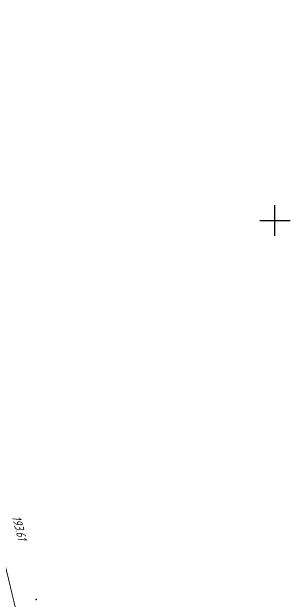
# Model space of a CAD drawing. Header units: millimetres. Extents: x -698 to 8131, y -704 to 4503.
# Drawn here: x 6402.4 to 6511.9, y 2911.2 to 3142.9 of the extents above; entities that cross this region are included whole.
import ezdxf

# ---------------------------------------------------------------- set-up
doc = ezdxf.new("R2010")
doc.units = ezdxf.units.MM
doc.linetypes.add('CONTI', pattern=[0])
for name, color, linetype in [('_Ростелеком', 6, 'Continuous'), ('PI_OTDEFAULT', 172, 'CONTI'), ('PI_TTDEFAULT', 5, 'CONTI'), ('SETKR', 2, 'CONTI')]:
    doc.layers.add(name, color=color, linetype=linetype)
doc.styles.add('eskd', font='isocpeui.ttf', dxfattribs={"width": 1.2})
doc.styles.add('STYLE1', font='isocpeui.ttf', dxfattribs={"width": 0.9})
doc.linetypes.add('кабель_связи_проект.', pattern='A,10,-1,["/",STYLE1,S=3,R=0,X=0,Y=-1.5],-4.1', length=15.1)

# ---------------------------------------------------------------- blocks, each defined once
blk = doc.blocks.new('BL_333')
at = {"color": 0}
for p, q in [((0, -6), (0, 6)), ((-6, 0), (6, 0))]:
    blk.add_line(p, q, dxfattribs=at)

msp = doc.modelspace()

# ---------------------------------------------------------------- linework, layer by layer
at = {"layer": '_Ростелеком', "linetype": 'кабель_связи_проект.', "ltscale": 0.25}
msp.add_lwpolyline([(6435.76, 2573.92, 0.35, 0.35, 0), (6434.32, 2613.01, 0.35, 0.35, 0), (6433.79, 2649.6, 0.35, 0.35, 0), (6435.6, 2687.3, 0.35, 0.35, 0), (6433.38, 2721.59, 0.35, 0.35, 0), (6430.29, 2760.57, 0.35, 0.35, 0), (6426.96, 2791.91, 0.35, 0.35, 0), (6423.66, 2818.33, 0.35, 0.35, 0), (6419.45, 2846.33, 0.35, 0.35, 0), (6413.57, 2877.55, 0.35, 0.35, 0), (6408.45, 2894.88, 0.35, 0.35, 0), (6403.55, 2909.65, 0.35, 0.35, 0), (6396.22, 2940.21, 0.35, 0.35, 0), (6387.49, 2971.87, 0.35, 0.35, 0), (6376.91, 3008.72, 0.35, 0.35, 0), (6364.35, 3051.09, 0.35, 0.35, 0), (6352.23, 3095.37, 0.35, 0.35, 0), (6348.6, 3117.68, 0.35, 0.35, 0), (6339.42, 3142.38, 0.35, 0.35, 0), (6330.42, 3163.62, 0.35, 0.35, 0)], format="xyseb", dxfattribs=at)
at = {"layer": 'PI_TTDEFAULT', "color": 5}
msp.add_point((6412.01, 2911.9, 192.99), dxfattribs=at)

# ---------------------------------------------------------------- block references
at = {"layer": 'SETKR', "color": 82}
msp.add_blockref('BL_333', (6505.93, 3060.83), dxfattribs=at)

# ---------------------------------------------------------------- texts
at = {"layer": 'PI_OTDEFAULT', "color": 172, "style": 'eskd', "oblique": 10, "width": 0.8}
msp.add_text('193.61', height=3.5, rotation=285, dxfattribs=at).set_placement((6402.35, 2944.43))

doc.saveas('drawing.dxf')
